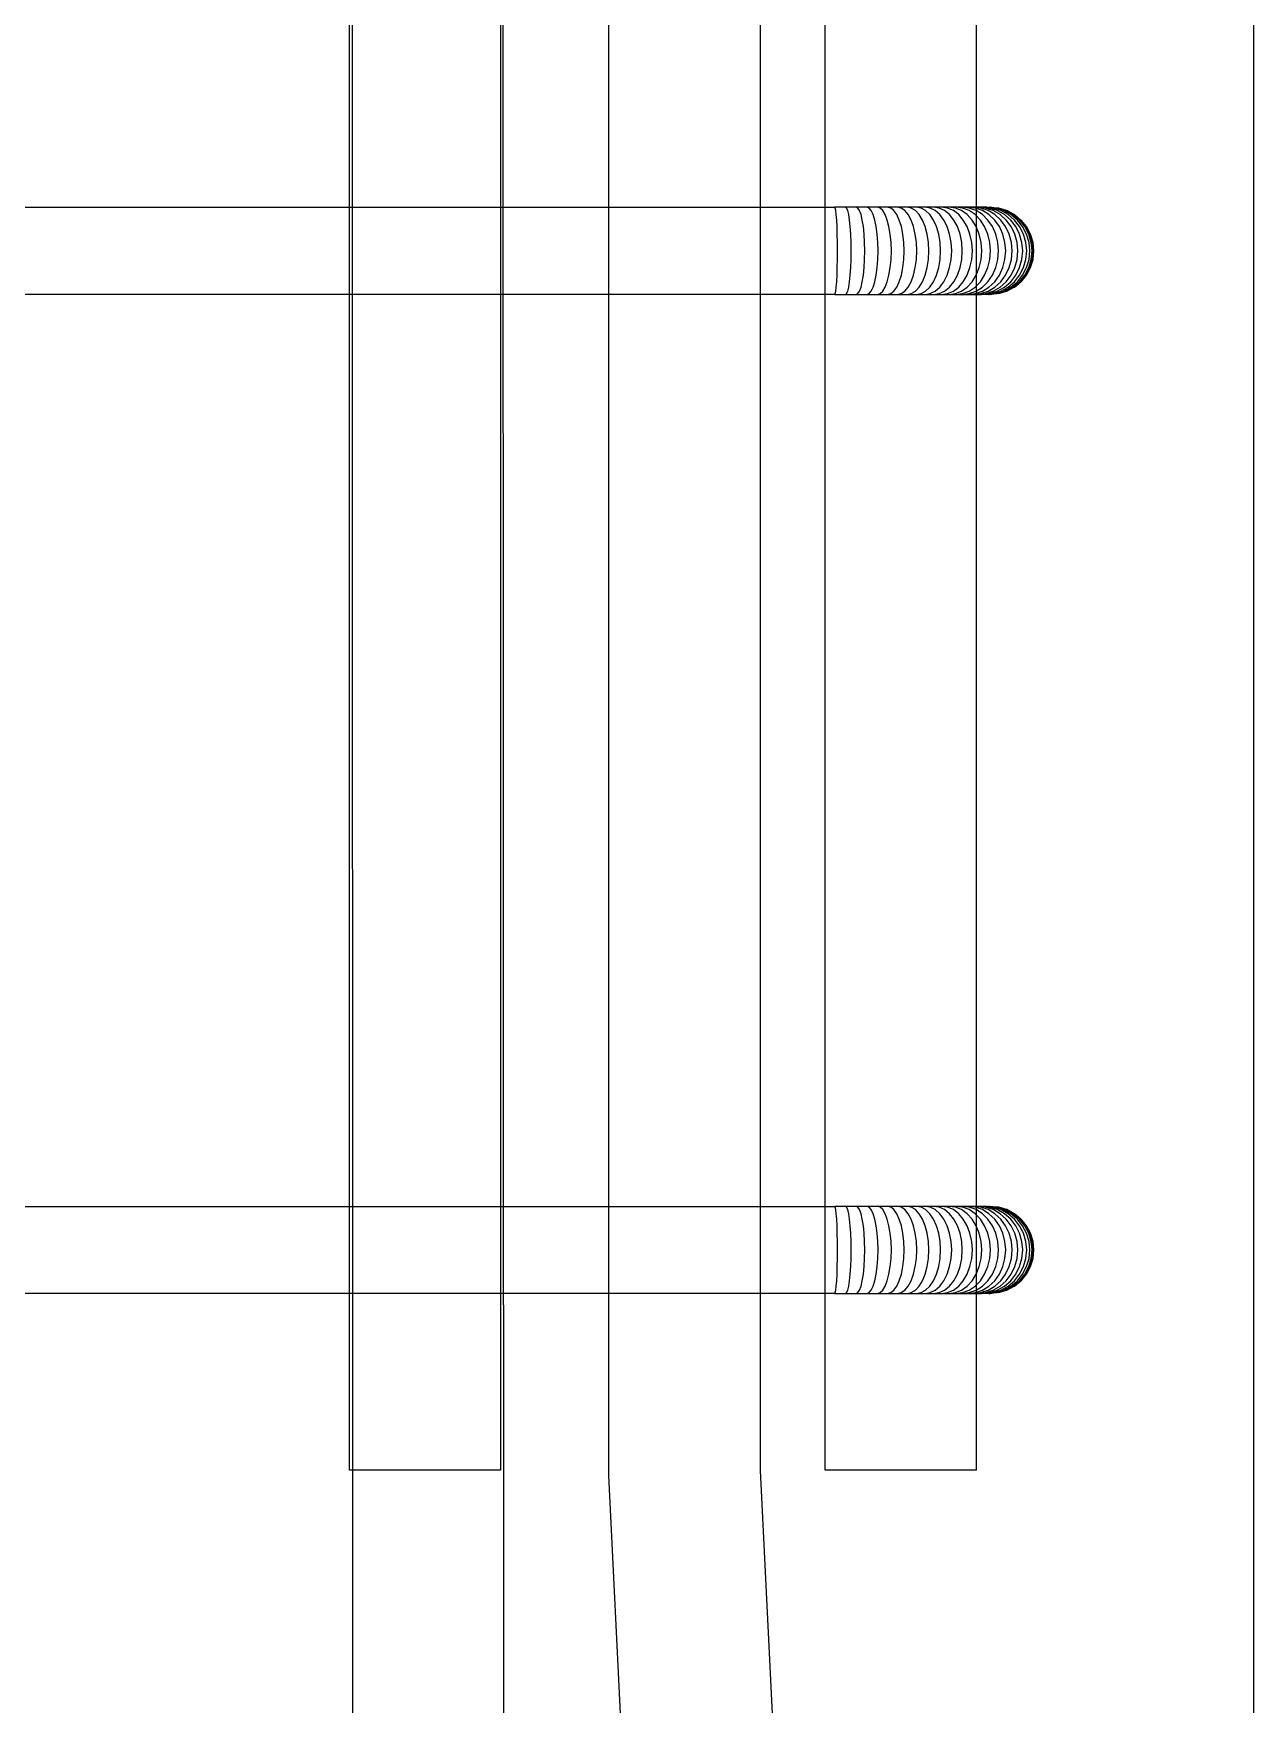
# Model space of a CAD drawing. Header units: inches. Extents: x 31 to 716, y 21 to 143.
# Drawn here: x 274.464 to 275.631, y 59.212 to 60.811 of the extents above; entities that cross this region are included whole.
import ezdxf

# ---------------------------------------------------------------- set-up
doc = ezdxf.new("R2010")
doc.units = ezdxf.units.IN
doc.header["$MEASUREMENT"] = 0
doc.layers.add('INNO-RFT-Y', color=2, linetype='Continuous')

# ---------------------------------------------------------------- blocks, each defined once
blk = doc.blocks.new('rebar')
at = {"layer": 'INNO-RFT-Y', "color": 5}
for p, q in [((0.19917, 2.26868), (0.19986, 0.02822)), ((0.22409, 2.26868), (0.22477, 0.02822))]:
    blk.add_line(p, q, dxfattribs=at)
at = {"layer": 'INNO-RFT-Y', "color": 30, "true_color": 0xf26722}
blk.add_lwpolyline([(0.27839, -1.31151), (0.27839, -0.02501), (0.27839, 0.02779), (0.24198, 0.76779), (0.24198, 2.26868), (0.26696, 2.26868), (0.26696, 0.76865), (0.30337, 0.02865)], dxfattribs=at)
blk = doc.blocks.new('rebar red 2')
at = {"color": 1}
for p, q in [((-52.21323, -96.54951), (-51.49464, -96.54951)), ((-51.49284, -96.54951), (-51.49464, -96.54951)), ((-51.49454, -96.54964), (-51.49464, -96.54951)), ((-51.49107, -96.54951), (-51.49284, -96.54951)), ((-51.49266, -96.54964), (-51.49284, -96.54951)), ((-51.48932, -96.54951), (-51.49107, -96.54951)), ((-51.49079, -96.54964), (-51.49107, -96.54951)), ((-51.48759, -96.54951), (-51.48932, -96.54951)), ((-51.48895, -96.54964), (-51.48932, -96.54951)), ((-51.48591, -96.54951), (-51.48759, -96.54951)), ((-51.48714, -96.54964), (-51.48759, -96.54951)), ((-51.48427, -96.54951), (-51.48591, -96.54951)), ((-51.48537, -96.54964), (-51.48591, -96.54951)), ((-51.48268, -96.54951), (-51.48427, -96.54951)), ((-51.48365, -96.54964), (-51.48427, -96.54951)), ((-51.48116, -96.54951), (-51.48268, -96.54951)), ((-51.48198, -96.54964), (-51.48268, -96.54951)), ((-51.47969, -96.54951), (-51.48116, -96.54951)), ((-51.48038, -96.54964), (-51.48116, -96.54951)), ((-51.4783, -96.54951), (-51.47969, -96.54951)), ((-51.47884, -96.54964), (-51.47969, -96.54951)), ((-51.47699, -96.54951), (-51.4783, -96.54951)), ((-51.47738, -96.54964), (-51.4783, -96.54951)), ((-51.47576, -96.54951), (-51.47699, -96.54951)), ((-51.476, -96.54964), (-51.47699, -96.54951)), ((-51.47462, -96.54951), (-51.47576, -96.54951)), ((-51.4747, -96.54964), (-51.47576, -96.54951)), ((-51.47357, -96.54951), (-51.47462, -96.54951)), ((-51.4735, -96.54964), (-51.47462, -96.54951)), ((-51.47262, -96.54951), (-51.47357, -96.54951)), ((-51.4724, -96.54964), (-51.47357, -96.54951)), ((-51.47177, -96.54951), (-51.47262, -96.54951)), ((-51.4714, -96.54964), (-51.47262, -96.54951)), ((-51.47103, -96.54951), (-51.47177, -96.54951)), ((-51.47051, -96.54964), (-51.47177, -96.54951)), ((-51.47039, -96.54951), (-51.47103, -96.54951)), ((-51.46973, -96.54964), (-51.47103, -96.54951)), ((-51.46906, -96.54964), (-51.47039, -96.54951)), ((-51.46946, -96.54951), (-51.47039, -96.54951)), ((-51.46946, -96.54951), (-51.46923, -96.54953)), ((-51.46917, -96.54951), (-51.46923, -96.54953)), ((-51.4692, -96.54953), (-51.46923, -96.54953)), ((-51.46917, -96.54951), (-51.4692, -96.54953)), ((-51.46917, -96.54951), (-51.46905, -96.54952)), ((-51.46899, -96.54951), (-51.46905, -96.54952)), ((-51.46899, -96.54951), (-51.46893, -96.54951)), ((-51.46896, -96.54951), (-51.46899, -96.54951)), ((-51.46893, -96.54951), (-51.46896, -96.54951)), ((-51.46809, -96.54964), (-51.46893, -96.54951)), ((-51.46851, -96.54964), (-51.46893, -96.54951)), ((-51.49446, -96.55005), (-51.49454, -96.54964)), ((-51.49437, -96.55072), (-51.49446, -96.55005)), ((-51.4943, -96.55161), (-51.49437, -96.55072)), ((-51.49424, -96.5527), (-51.4943, -96.55161)), ((-51.49248, -96.55005), (-51.49266, -96.54964)), ((-51.49232, -96.55072), (-51.49248, -96.55005)), ((-51.49218, -96.55161), (-51.49232, -96.55072)), ((-51.49206, -96.5527), (-51.49218, -96.55161)), ((-51.49053, -96.55005), (-51.49079, -96.54964)), ((-51.49029, -96.55072), (-51.49053, -96.55005)), ((-51.49008, -96.55161), (-51.49029, -96.55072)), ((-51.4899, -96.5527), (-51.49008, -96.55161)), ((-51.4886, -96.55005), (-51.48895, -96.54964)), ((-51.48828, -96.55072), (-51.4886, -96.55005)), ((-51.488, -96.55161), (-51.48828, -96.55072)), ((-51.48777, -96.5527), (-51.488, -96.55161)), ((-51.48671, -96.55005), (-51.48714, -96.54964)), ((-51.48631, -96.55072), (-51.48671, -96.55005)), ((-51.48596, -96.55161), (-51.48631, -96.55072)), ((-51.48567, -96.5527), (-51.48596, -96.55161)), ((-51.48486, -96.55005), (-51.48537, -96.54964)), ((-51.48438, -96.55072), (-51.48486, -96.55005)), ((-51.48396, -96.55161), (-51.48438, -96.55072)), ((-51.48362, -96.5527), (-51.48396, -96.55161)), ((-51.48305, -96.55005), (-51.48365, -96.54964)), ((-51.4825, -96.55072), (-51.48305, -96.55005)), ((-51.48202, -96.55161), (-51.4825, -96.55072)), ((-51.48162, -96.5527), (-51.48202, -96.55161)), ((-51.48131, -96.55005), (-51.48198, -96.54964)), ((-51.48068, -96.55072), (-51.48131, -96.55005)), ((-51.48014, -96.55161), (-51.48068, -96.55072)), ((-51.47963, -96.55005), (-51.48038, -96.54964)), ((-51.47969, -96.5527), (-51.48014, -96.55161)), ((-51.47893, -96.55072), (-51.47963, -96.55005)), ((-51.47833, -96.55161), (-51.47893, -96.55072)), ((-51.47802, -96.55005), (-51.47884, -96.54964)), ((-51.47783, -96.5527), (-51.47833, -96.55161)), ((-51.47726, -96.55072), (-51.47802, -96.55005)), ((-51.47649, -96.55005), (-51.47738, -96.54964)), ((-51.4766, -96.55161), (-51.47726, -96.55072)), ((-51.47605, -96.5527), (-51.4766, -96.55161)), ((-51.47567, -96.55072), (-51.47649, -96.55005)), ((-51.47504, -96.55005), (-51.476, -96.54964)), ((-51.47495, -96.55161), (-51.47567, -96.55072)), ((-51.47416, -96.55072), (-51.47504, -96.55005)), ((-51.47436, -96.5527), (-51.47495, -96.55161)), ((-51.47369, -96.55005), (-51.4747, -96.54964)), ((-51.47339, -96.55161), (-51.47416, -96.55072)), ((-51.47275, -96.55072), (-51.47369, -96.55005)), ((-51.47243, -96.55005), (-51.4735, -96.54964)), ((-51.47276, -96.5527), (-51.47339, -96.55161)), ((-51.47193, -96.55161), (-51.47275, -96.55072)), ((-51.47144, -96.55072), (-51.47243, -96.55005)), ((-51.47128, -96.55005), (-51.4724, -96.54964)), ((-51.47126, -96.5527), (-51.47193, -96.55161)), ((-51.47058, -96.55161), (-51.47144, -96.55072)), ((-51.47023, -96.55005), (-51.4714, -96.54964)), ((-51.47024, -96.55072), (-51.47128, -96.55005)), ((-51.46987, -96.5527), (-51.47058, -96.55161)), ((-51.4693, -96.55005), (-51.47051, -96.54964)), ((-51.46934, -96.55161), (-51.47024, -96.55072)), ((-51.46916, -96.55072), (-51.47023, -96.55005)), ((-51.46848, -96.55005), (-51.46973, -96.54964)), ((-51.46859, -96.5527), (-51.46934, -96.55161)), ((-51.46818, -96.55072), (-51.4693, -96.55005)), ((-51.46821, -96.55161), (-51.46916, -96.55072)), ((-51.46779, -96.55005), (-51.46906, -96.54964)), ((-51.46721, -96.55005), (-51.46851, -96.54964)), ((-51.46733, -96.55072), (-51.46848, -96.55005)), ((-51.46744, -96.5527), (-51.46821, -96.55161)), ((-51.46721, -96.55161), (-51.46818, -96.55072)), ((-51.46676, -96.55005), (-51.46809, -96.54964)), ((-51.46778, -96.54964), (-51.46809, -96.54964)), ((-51.46661, -96.55072), (-51.46779, -96.55005)), ((-51.46644, -96.55005), (-51.46778, -96.54964)), ((-51.46753, -96.54964), (-51.46778, -96.54964)), ((-51.46624, -96.55005), (-51.46753, -96.54964)), ((-51.46633, -96.55161), (-51.46733, -96.55072)), ((-51.46601, -96.55072), (-51.46721, -96.55005)), ((-51.4664, -96.5527), (-51.46721, -96.55161)), ((-51.46554, -96.55072), (-51.46676, -96.55005)), ((-51.46557, -96.55161), (-51.46661, -96.55072)), ((-51.46521, -96.55072), (-51.46644, -96.55005)), ((-51.4655, -96.5527), (-51.46633, -96.55161)), ((-51.46618, -96.55005), (-51.46624, -96.55005)), ((-51.465, -96.55072), (-51.46618, -96.55005)), ((-51.46496, -96.55161), (-51.46601, -96.55072)), ((-51.46473, -96.5527), (-51.46557, -96.55161)), ((-51.46447, -96.55161), (-51.46554, -96.55072)), ((-51.46412, -96.55161), (-51.46521, -96.55072)), ((-51.46494, -96.55072), (-51.465, -96.55072)), ((-51.46409, -96.5527), (-51.46496, -96.55161)), ((-51.46391, -96.55161), (-51.46494, -96.55072)), ((-51.46359, -96.5527), (-51.46447, -96.55161)), ((-51.46324, -96.5527), (-51.46412, -96.55161)), ((-51.46302, -96.5527), (-51.46391, -96.55161)), ((-51.46385, -96.55161), (-51.46391, -96.55161)), ((-51.46295, -96.5527), (-51.46385, -96.55161)), ((-51.4942, -96.55395), (-51.49424, -96.5527)), ((-51.49417, -96.5553), (-51.4942, -96.55395)), ((-51.49198, -96.55395), (-51.49206, -96.5527)), ((-51.49192, -96.5553), (-51.49198, -96.55395)), ((-51.48977, -96.55395), (-51.4899, -96.5527)), ((-51.48969, -96.5553), (-51.48977, -96.55395)), ((-51.4876, -96.55395), (-51.48777, -96.5527)), ((-51.48749, -96.5553), (-51.4876, -96.55395)), ((-51.48546, -96.55395), (-51.48567, -96.5527)), ((-51.48533, -96.5553), (-51.48546, -96.55395)), ((-51.48337, -96.55395), (-51.48362, -96.5527)), ((-51.48321, -96.5553), (-51.48337, -96.55395)), ((-51.48133, -96.55395), (-51.48162, -96.5527)), ((-51.48115, -96.5553), (-51.48133, -96.55395)), ((-51.47936, -96.55395), (-51.47969, -96.5527)), ((-51.47915, -96.5553), (-51.47936, -96.55395)), ((-51.47746, -96.55395), (-51.47783, -96.5527)), ((-51.47723, -96.5553), (-51.47746, -96.55395)), ((-51.47565, -96.55395), (-51.47605, -96.5527)), ((-51.4754, -96.5553), (-51.47565, -96.55395)), ((-51.47392, -96.55395), (-51.47436, -96.5527)), ((-51.47365, -96.5553), (-51.47392, -96.55395)), ((-51.47229, -96.55395), (-51.47276, -96.5527)), ((-51.472, -96.5553), (-51.47229, -96.55395)), ((-51.47076, -96.55395), (-51.47126, -96.5527)), ((-51.47045, -96.5553), (-51.47076, -96.55395)), ((-51.46934, -96.55395), (-51.46987, -96.5527)), ((-51.46902, -96.5553), (-51.46934, -96.55395)), ((-51.46804, -96.55395), (-51.46859, -96.5527)), ((-51.4677, -96.5553), (-51.46804, -96.55395)), ((-51.46686, -96.55395), (-51.46744, -96.5527)), ((-51.46651, -96.5553), (-51.46686, -96.55395)), ((-51.46581, -96.55395), (-51.4664, -96.5527)), ((-51.46544, -96.5553), (-51.46581, -96.55395)), ((-51.46488, -96.55395), (-51.4655, -96.5527)), ((-51.46451, -96.5553), (-51.46488, -96.55395)), ((-51.4641, -96.55395), (-51.46473, -96.5527)), ((-51.46371, -96.5553), (-51.4641, -96.55395)), ((-51.46345, -96.55395), (-51.46409, -96.5527)), ((-51.46294, -96.55395), (-51.46359, -96.5527)), ((-51.46305, -96.5553), (-51.46345, -96.55395)), ((-51.46258, -96.55395), (-51.46324, -96.5527)), ((-51.46236, -96.55395), (-51.46302, -96.5527)), ((-51.46229, -96.55395), (-51.46295, -96.5527)), ((-51.46254, -96.5553), (-51.46294, -96.55395)), ((-51.46217, -96.5553), (-51.46258, -96.55395)), ((-51.46195, -96.5553), (-51.46236, -96.55395)), ((-51.46188, -96.5553), (-51.46229, -96.55395)), ((-51.49416, -96.5567), (-51.49417, -96.5553)), ((-51.49417, -96.5581), (-51.49416, -96.5567)), ((-51.49191, -96.5567), (-51.49192, -96.5553)), ((-51.49192, -96.5581), (-51.49191, -96.5567)), ((-51.48966, -96.5567), (-51.48969, -96.5553)), ((-51.48969, -96.5581), (-51.48966, -96.5567)), ((-51.48745, -96.5567), (-51.48749, -96.5553)), ((-51.48749, -96.5581), (-51.48745, -96.5567)), ((-51.48528, -96.5567), (-51.48533, -96.5553)), ((-51.48533, -96.5581), (-51.48528, -96.5567)), ((-51.48316, -96.5567), (-51.48321, -96.5553)), ((-51.48321, -96.5581), (-51.48316, -96.5567)), ((-51.48109, -96.5567), (-51.48115, -96.5553)), ((-51.48115, -96.5581), (-51.48109, -96.5567)), ((-51.47909, -96.5567), (-51.47915, -96.5553)), ((-51.47915, -96.5581), (-51.47909, -96.5567)), ((-51.47716, -96.5567), (-51.47723, -96.5553)), ((-51.47723, -96.5581), (-51.47716, -96.5567)), ((-51.47531, -96.5567), (-51.4754, -96.5553)), ((-51.4754, -96.5581), (-51.47531, -96.5567)), ((-51.47356, -96.5567), (-51.47365, -96.5553)), ((-51.47365, -96.5581), (-51.47356, -96.5567)), ((-51.4719, -96.5567), (-51.472, -96.5553)), ((-51.472, -96.5581), (-51.4719, -96.5567)), ((-51.47035, -96.5567), (-51.47045, -96.5553)), ((-51.47045, -96.5581), (-51.47035, -96.5567)), ((-51.46891, -96.5567), (-51.46902, -96.5553)), ((-51.46902, -96.5581), (-51.46891, -96.5567)), ((-51.46758, -96.5567), (-51.4677, -96.5553)), ((-51.4677, -96.5581), (-51.46758, -96.5567)), ((-51.46639, -96.5567), (-51.46651, -96.5553)), ((-51.46651, -96.5581), (-51.46639, -96.5567)), ((-51.46532, -96.5567), (-51.46544, -96.5553)), ((-51.46544, -96.5581), (-51.46532, -96.5567)), ((-51.46438, -96.5567), (-51.46451, -96.5553)), ((-51.46451, -96.5581), (-51.46438, -96.5567)), ((-51.46358, -96.5567), (-51.46371, -96.5553)), ((-51.46371, -96.5581), (-51.46358, -96.5567)), ((-51.46292, -96.5567), (-51.46305, -96.5553)), ((-51.46305, -96.5581), (-51.46292, -96.5567)), ((-51.4624, -96.5567), (-51.46254, -96.5553)), ((-51.46254, -96.5581), (-51.4624, -96.5567)), ((-51.46203, -96.5567), (-51.46217, -96.5553)), ((-51.46217, -96.5581), (-51.46203, -96.5567)), ((-51.46181, -96.5567), (-51.46195, -96.5553)), ((-51.46195, -96.5581), (-51.46181, -96.5567)), ((-51.46174, -96.5567), (-51.46188, -96.5553)), ((-51.46188, -96.5581), (-51.46174, -96.5567)), ((-51.49424, -96.5607), (-51.4942, -96.55945)), ((-51.4942, -96.55945), (-51.49417, -96.5581)), ((-51.49206, -96.5607), (-51.49198, -96.55945)), ((-51.49198, -96.55945), (-51.49192, -96.5581)), ((-51.4899, -96.5607), (-51.48977, -96.55945)), ((-51.48977, -96.55945), (-51.48969, -96.5581)), ((-51.48777, -96.5607), (-51.4876, -96.55945)), ((-51.4876, -96.55945), (-51.48749, -96.5581)), ((-51.48567, -96.5607), (-51.48546, -96.55945)), ((-51.48546, -96.55945), (-51.48533, -96.5581)), ((-51.48362, -96.5607), (-51.48337, -96.55945)), ((-51.48337, -96.55945), (-51.48321, -96.5581)), ((-51.48162, -96.5607), (-51.48133, -96.55945)), ((-51.48133, -96.55945), (-51.48115, -96.5581)), ((-51.47969, -96.5607), (-51.47936, -96.55945)), ((-51.47936, -96.55945), (-51.47915, -96.5581)), ((-51.47783, -96.5607), (-51.47746, -96.55945)), ((-51.47746, -96.55945), (-51.47723, -96.5581)), ((-51.47605, -96.5607), (-51.47565, -96.55945)), ((-51.47565, -96.55945), (-51.4754, -96.5581)), ((-51.47436, -96.5607), (-51.47392, -96.55945)), ((-51.47392, -96.55945), (-51.47365, -96.5581)), ((-51.47276, -96.5607), (-51.47229, -96.55945)), ((-51.47229, -96.55945), (-51.472, -96.5581)), ((-51.47126, -96.5607), (-51.47076, -96.55945)), ((-51.47076, -96.55945), (-51.47045, -96.5581)), ((-51.46987, -96.5607), (-51.46934, -96.55945)), ((-51.46934, -96.55945), (-51.46902, -96.5581)), ((-51.46859, -96.5607), (-51.46804, -96.55945)), ((-51.46804, -96.55945), (-51.4677, -96.5581)), ((-51.46744, -96.5607), (-51.46686, -96.55945)), ((-51.46686, -96.55945), (-51.46651, -96.5581)), ((-51.4664, -96.5607), (-51.46581, -96.55945)), ((-51.46581, -96.55945), (-51.46544, -96.5581)), ((-51.4655, -96.5607), (-51.46488, -96.55945)), ((-51.46488, -96.55945), (-51.46451, -96.5581)), ((-51.46473, -96.5607), (-51.4641, -96.55945)), ((-51.4641, -96.55945), (-51.46371, -96.5581)), ((-51.46409, -96.5607), (-51.46345, -96.55945)), ((-51.46359, -96.5607), (-51.46294, -96.55945)), ((-51.46345, -96.55945), (-51.46305, -96.5581)), ((-51.46324, -96.5607), (-51.46258, -96.55945)), ((-51.46302, -96.5607), (-51.46236, -96.55945)), ((-51.46295, -96.5607), (-51.46229, -96.55945)), ((-51.46294, -96.55945), (-51.46254, -96.5581)), ((-51.46258, -96.55945), (-51.46217, -96.5581)), ((-51.46236, -96.55945), (-51.46195, -96.5581)), ((-51.46229, -96.55945), (-51.46188, -96.5581)), ((-51.49454, -96.56375), (-51.49446, -96.56334)), ((-51.49446, -96.56334), (-51.49437, -96.56268)), ((-51.49437, -96.56268), (-51.4943, -96.56179)), ((-51.4943, -96.56179), (-51.49424, -96.5607)), ((-51.49266, -96.56375), (-51.49248, -96.56334)), ((-51.49248, -96.56334), (-51.49232, -96.56268)), ((-51.49232, -96.56268), (-51.49218, -96.56179)), ((-51.49218, -96.56179), (-51.49206, -96.5607)), ((-51.49079, -96.56375), (-51.49053, -96.56334)), ((-51.49053, -96.56334), (-51.49029, -96.56268)), ((-51.49029, -96.56268), (-51.49008, -96.56179)), ((-51.49008, -96.56179), (-51.4899, -96.5607)), ((-51.48895, -96.56375), (-51.4886, -96.56334)), ((-51.4886, -96.56334), (-51.48828, -96.56268)), ((-51.48828, -96.56268), (-51.488, -96.56179)), ((-51.488, -96.56179), (-51.48777, -96.5607)), ((-51.48714, -96.56375), (-51.48671, -96.56334)), ((-51.48671, -96.56334), (-51.48631, -96.56268)), ((-51.48631, -96.56268), (-51.48596, -96.56179)), ((-51.48596, -96.56179), (-51.48567, -96.5607)), ((-51.48537, -96.56375), (-51.48486, -96.56334)), ((-51.48486, -96.56334), (-51.48438, -96.56268)), ((-51.48438, -96.56268), (-51.48396, -96.56179)), ((-51.48396, -96.56179), (-51.48362, -96.5607)), ((-51.48365, -96.56375), (-51.48305, -96.56334)), ((-51.48305, -96.56334), (-51.4825, -96.56268)), ((-51.4825, -96.56268), (-51.48202, -96.56179)), ((-51.48202, -96.56179), (-51.48162, -96.5607)), ((-51.48198, -96.56375), (-51.48131, -96.56334)), ((-51.48131, -96.56334), (-51.48068, -96.56268)), ((-51.48068, -96.56268), (-51.48014, -96.56179)), ((-51.48038, -96.56375), (-51.47963, -96.56334)), ((-51.48014, -96.56179), (-51.47969, -96.5607)), ((-51.47963, -96.56334), (-51.47893, -96.56268)), ((-51.47893, -96.56268), (-51.47833, -96.56179)), ((-51.47884, -96.56375), (-51.47802, -96.56334)), ((-51.47833, -96.56179), (-51.47783, -96.5607)), ((-51.47802, -96.56334), (-51.47726, -96.56268)), ((-51.47738, -96.56375), (-51.47649, -96.56334)), ((-51.47726, -96.56268), (-51.4766, -96.56179)), ((-51.4766, -96.56179), (-51.47605, -96.5607)), ((-51.47649, -96.56334), (-51.47567, -96.56268)), ((-51.476, -96.56375), (-51.47504, -96.56334)), ((-51.47567, -96.56268), (-51.47495, -96.56179)), ((-51.47504, -96.56334), (-51.47416, -96.56268)), ((-51.47495, -96.56179), (-51.47436, -96.5607)), ((-51.4747, -96.56375), (-51.47369, -96.56334)), ((-51.47416, -96.56268), (-51.47339, -96.56179)), ((-51.47369, -96.56334), (-51.47275, -96.56268)), ((-51.4735, -96.56375), (-51.47243, -96.56334)), ((-51.47339, -96.56179), (-51.47276, -96.5607)), ((-51.47275, -96.56268), (-51.47193, -96.56179)), ((-51.47243, -96.56334), (-51.47144, -96.56268)), ((-51.4724, -96.56375), (-51.47128, -96.56334)), ((-51.47193, -96.56179), (-51.47126, -96.5607)), ((-51.47144, -96.56268), (-51.47058, -96.56179)), ((-51.4714, -96.56375), (-51.47023, -96.56334)), ((-51.47128, -96.56334), (-51.47024, -96.56268)), ((-51.47058, -96.56179), (-51.46987, -96.5607)), ((-51.47051, -96.56375), (-51.4693, -96.56334)), ((-51.47024, -96.56268), (-51.46934, -96.56179)), ((-51.47023, -96.56334), (-51.46916, -96.56268)), ((-51.46973, -96.56375), (-51.46848, -96.56334)), ((-51.46934, -96.56179), (-51.46859, -96.5607)), ((-51.4693, -96.56334), (-51.46818, -96.56268)), ((-51.46916, -96.56268), (-51.46821, -96.56179)), ((-51.46906, -96.56375), (-51.46779, -96.56334)), ((-51.46851, -96.56375), (-51.46721, -96.56334)), ((-51.46848, -96.56334), (-51.46733, -96.56268)), ((-51.46821, -96.56179), (-51.46744, -96.5607)), ((-51.46818, -96.56268), (-51.46721, -96.56179)), ((-51.46809, -96.56375), (-51.46676, -96.56334)), ((-51.46779, -96.56334), (-51.46661, -96.56268)), ((-51.46778, -96.56375), (-51.46644, -96.56334)), ((-51.46753, -96.56375), (-51.46624, -96.56334)), ((-51.46733, -96.56268), (-51.46633, -96.56179)), ((-51.46721, -96.56179), (-51.4664, -96.5607)), ((-51.46721, -96.56334), (-51.46601, -96.56268)), ((-51.46676, -96.56334), (-51.46554, -96.56268)), ((-51.46661, -96.56268), (-51.46557, -96.56179)), ((-51.46644, -96.56334), (-51.46521, -96.56268)), ((-51.46633, -96.56179), (-51.4655, -96.5607)), ((-51.46624, -96.56334), (-51.46618, -96.56334)), ((-51.46618, -96.56334), (-51.465, -96.56268)), ((-51.46601, -96.56268), (-51.46496, -96.56179)), ((-51.46557, -96.56179), (-51.46473, -96.5607)), ((-51.46554, -96.56268), (-51.46447, -96.56179)), ((-51.46521, -96.56268), (-51.46412, -96.56179)), ((-51.465, -96.56268), (-51.46494, -96.56268)), ((-51.46496, -96.56179), (-51.46409, -96.5607)), ((-51.46494, -96.56268), (-51.46391, -96.56179)), ((-51.46447, -96.56179), (-51.46359, -96.5607)), ((-51.46412, -96.56179), (-51.46324, -96.5607)), ((-51.46391, -96.56179), (-51.46302, -96.5607)), ((-51.46391, -96.56179), (-51.46385, -96.56179)), ((-51.46385, -96.56179), (-51.46295, -96.5607)), ((-51.49464, -96.56389), (-52.21323, -96.56389)), ((-51.49464, -96.56389), (-51.49454, -96.56375)), ((-51.49464, -96.56389), (-51.49284, -96.56389)), ((-51.49284, -96.56389), (-51.49266, -96.56375)), ((-51.49284, -96.56389), (-51.49107, -96.56389)), ((-51.49107, -96.56389), (-51.49079, -96.56375)), ((-51.49107, -96.56389), (-51.48932, -96.56389)), ((-51.48932, -96.56389), (-51.48895, -96.56375)), ((-51.48932, -96.56389), (-51.48759, -96.56389)), ((-51.48759, -96.56389), (-51.48714, -96.56375)), ((-51.48759, -96.56389), (-51.48591, -96.56389)), ((-51.48591, -96.56389), (-51.48537, -96.56375)), ((-51.48591, -96.56389), (-51.48427, -96.56389)), ((-51.48427, -96.56389), (-51.48365, -96.56375)), ((-51.48427, -96.56389), (-51.48268, -96.56389)), ((-51.48268, -96.56389), (-51.48198, -96.56375)), ((-51.48268, -96.56389), (-51.48116, -96.56389)), ((-51.48116, -96.56389), (-51.48038, -96.56375)), ((-51.48116, -96.56389), (-51.47969, -96.56389)), ((-51.47969, -96.56389), (-51.47884, -96.56375)), ((-51.47969, -96.56389), (-51.4783, -96.56389)), ((-51.4783, -96.56389), (-51.47738, -96.56375)), ((-51.4783, -96.56389), (-51.47699, -96.56389)), ((-51.47699, -96.56389), (-51.476, -96.56375)), ((-51.47699, -96.56389), (-51.47576, -96.56389)), ((-51.47576, -96.56389), (-51.4747, -96.56375)), ((-51.47576, -96.56389), (-51.47462, -96.56389)), ((-51.47462, -96.56389), (-51.4735, -96.56375)), ((-51.47462, -96.56389), (-51.47357, -96.56389)), ((-51.47357, -96.56389), (-51.4724, -96.56375)), ((-51.47357, -96.56389), (-51.47262, -96.56389)), ((-51.47262, -96.56389), (-51.4714, -96.56375)), ((-51.47262, -96.56389), (-51.47177, -96.56389)), ((-51.47177, -96.56389), (-51.47051, -96.56375)), ((-51.47177, -96.56389), (-51.47103, -96.56389)), ((-51.47103, -96.56389), (-51.46973, -96.56375)), ((-51.47103, -96.56389), (-51.47039, -96.56389)), ((-51.47039, -96.56389), (-51.46906, -96.56375)), ((-51.46917, -96.56389), (-51.47039, -96.56389)), ((-51.46917, -96.56389), (-51.46905, -96.56388)), ((-51.46905, -96.56388), (-51.46899, -96.56389)), ((-51.46899, -96.56389), (-51.46893, -96.56389)), ((-51.46899, -96.56389), (-51.46896, -96.56389)), ((-51.46896, -96.56389), (-51.46893, -96.56389)), ((-51.46893, -96.56389), (-51.46809, -96.56375)), ((-51.46893, -96.56389), (-51.46851, -96.56375)), ((-51.46809, -96.56375), (-51.46778, -96.56375)), ((-51.46753, -96.56375), (-51.46778, -96.56375))]:
    blk.add_line(p, q, dxfattribs=at)
blk = doc.blocks.new('*U266')
at = {"xscale": 5.790493255340768, "yscale": 5.790493255340768, "zscale": 5.790493255340768}
blk.add_blockref('rebar red 2', (300.2599, 559.1109), dxfattribs=at)
blk = doc.blocks.new('*U267')
at = {"color": 0, "linetype": 'ByBlock', "lineweight": -2, "transparency": 16777216}
for p in [(0, -0.9554), (0, -1.9109)]:
    blk.add_blockref('*U266', p, dxfattribs=at)

msp = doc.modelspace()

# ---------------------------------------------------------------- linework, layer by layer
msp.add_line((275.6311, 77.632), (275.6311, 47.3912))
at = {"layer": 'INNO-RFT-Y', "color": 5}
for p, q in [((274.7664, 59.4365), (274.7664, 85.6014)), ((274.9108, 85.6014), (274.911, 59.4365)), ((275.2213, 59.4365), (275.2213, 85.6014)), ((275.366, 59.4365), (275.366, 85.6014)), ((274.911, 59.4365), (274.7664, 59.4365)), ((275.366, 59.4365), (275.2213, 59.4365))]:
    msp.add_line(p, q, dxfattribs=at)

# ---------------------------------------------------------------- block references
at = {"xscale": 5.790493255340768, "yscale": 5.790493255340768, "zscale": 5.790493255340768}
msp.add_blockref('rebar', (273.6133, 54.9855), dxfattribs=at)
msp.add_blockref('*U267', (273.1499, 61.5581))

doc.saveas('drawing.dxf')
